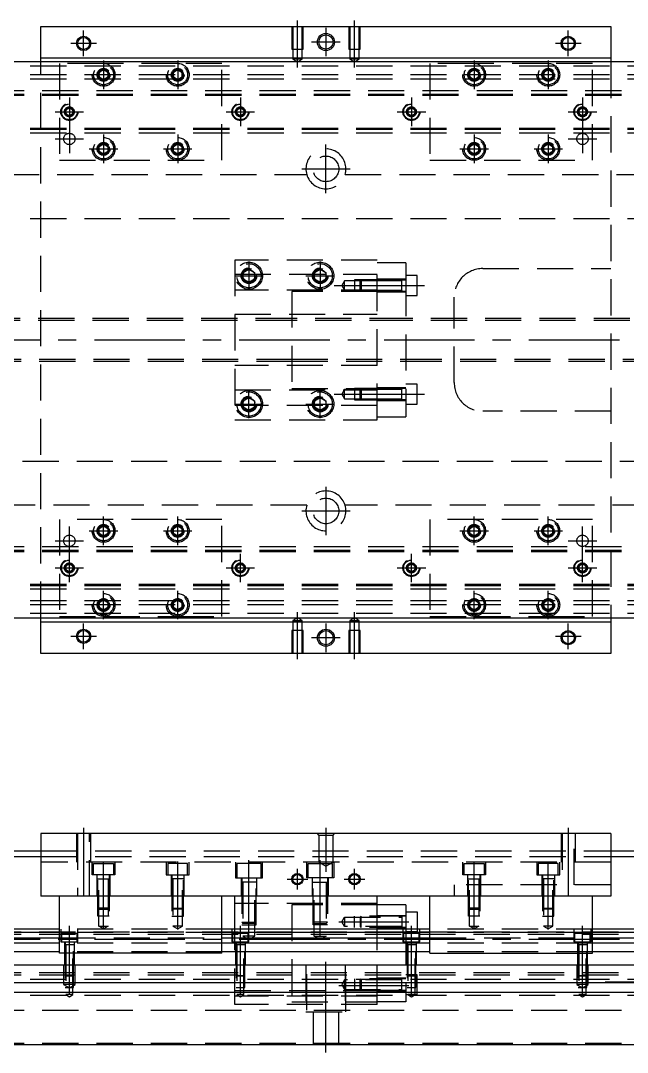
# Model space of a CAD drawing. Extents: x -8 to 801, y 0 to 399.
# Drawn here: x 220.5 to 433.4, y 37.4 to 399.4 of the extents above; entities that cross this region are included whole.
import ezdxf

# ---------------------------------------------------------------- set-up
doc = ezdxf.new("R2010")
doc.units = 0
doc.linetypes.add('CENTER', pattern=[50.8, 31.75, -6.35, 6.35, -6.35])
doc.linetypes.add('DASHED', pattern=[19.05, 12.7, -6.35])
doc.layers.get('0').update_dxf_attribs({"linetype": 'CONTINUOUS'})
doc.layers.add('CENTER', color=1, linetype='CENTER')

msp = doc.modelspace()

# ---------------------------------------------------------------- linework, layer by layer
at = {"color": 7, "linetype": 'CONTINUOUS'}
for p, q in [((227.61, 397.39), (427.61, 397.39)), ((227.61, 386.39), (227.61, 397.39)), ((427.61, 397.39), (427.61, 386.39)), ((631.61, 384.89), (23.61, 384.89)), ((227.61, 386.39), (427.61, 386.39)), ((227.61, 384.89), (227.61, 386.39)), ((427.61, 386.39), (427.61, 384.89)), ((23.61, 189.89), (631.61, 189.89)), ((227.61, 188.39), (227.61, 189.89)), ((227.61, 177.39), (227.61, 188.39)), ((427.61, 188.39), (227.61, 188.39)), ((427.61, 189.89), (427.61, 188.39)), ((427.61, 188.39), (427.61, 177.39)), ((427.61, 177.39), (227.61, 177.39)), ((227.61, 114.19), (227.61, 92.19)), ((427.61, 114.19), (227.61, 114.19)), ((427.61, 114.19), (427.61, 92.19)), ((23.61, 108.19), (227.61, 108.19)), ((31.61, 106.19), (227.61, 106.19)), ((427.61, 108.19), (631.61, 108.19)), ((427.61, 106.19), (623.61, 106.19)), ((427.61, 92.19), (227.61, 92.19)), ((234.11, 72.19), (234.11, 92.19)), ((291.11, 72.19), (291.11, 92.19)), ((295.61, 80.69), (295.61, 92.19)), ((345.61, 80.69), (345.61, 92.19)), ((364.11, 72.19), (364.11, 92.19)), ((421.11, 72.19), (421.11, 92.19)), ((355.61, 89.19), (345.61, 89.19)), ((352.96, 89.19), (352.61, 89.19)), ((355.61, 89.19), (355.61, 80.69)), ((355.61, 86.69), (359.61, 86.69)), ((359.61, 86.69), (359.61, 80.69)), ((234.11, 80.69), (37.61, 80.69)), ((364.11, 80.69), (291.11, 80.69)), ((617.61, 80.69), (421.11, 80.69)), ((234.11, 79.44), (37.61, 79.44)), ((37.61, 77.66), (234.11, 77.66)), ((364.11, 79.44), (291.11, 79.44)), ((291.11, 77.66), (364.11, 77.66)), ((617.61, 79.44), (421.11, 79.44)), ((421.11, 77.66), (617.61, 77.66)), ((234.11, 75.77), (37.61, 75.77)), ((234.11, 72.71), (37.61, 72.71)), ((364.11, 75.77), (291.11, 75.77)), ((364.11, 72.71), (291.11, 72.71)), ((617.61, 75.77), (421.11, 75.77)), ((617.61, 72.71), (421.11, 72.71)), ((291.11, 72.19), (234.11, 72.19)), ((364.11, 72.19), (421.11, 72.19)), ((37.61, 68.19), (617.61, 68.19)), ((617.61, 61.89), (37.61, 61.89)), ((617.61, 58.49), (37.61, 58.49)), ((37.61, 40.19), (617.61, 40.19))]:
    msp.add_line(p, q, dxfattribs=at)
at = {"color": 3, "linetype": 'DASHED'}
for p, q in [((315.61, 397.39), (315.61, 389.39)), ((315.96, 397.39), (315.96, 389.39)), ((319.26, 389.39), (319.26, 397.39)), ((319.61, 389.39), (319.61, 397.39)), ((335.61, 397.39), (335.61, 389.39)), ((335.96, 397.39), (335.96, 389.39)), ((339.26, 389.39), (339.26, 397.39)), ((339.61, 389.39), (339.61, 397.39)), ((315.61, 389.39), (319.61, 389.39)), ((315.96, 389.39), (315.96, 385.89)), ((319.26, 385.89), (319.26, 389.39)), ((335.61, 389.39), (339.61, 389.39)), ((335.96, 389.39), (335.96, 385.89)), ((339.26, 385.89), (339.26, 389.39)), ((227.61, 189.89), (227.61, 384.89)), ((249.61, 384.39), (234.11, 384.39)), ((234.11, 384.39), (234.11, 350.39)), ((275.61, 384.39), (249.61, 384.39)), ((291.11, 384.39), (275.61, 384.39)), ((291.11, 350.39), (291.11, 384.39)), ((317.61, 385.89), (315.96, 385.89)), ((315.96, 385.89), (317.61, 384.94)), ((319.26, 385.89), (317.61, 385.89)), ((317.61, 384.94), (319.26, 385.89)), ((337.61, 385.89), (335.96, 385.89)), ((335.96, 385.89), (337.61, 384.94)), ((339.26, 385.89), (337.61, 385.89)), ((337.61, 384.94), (339.26, 385.89)), ((379.61, 384.39), (364.11, 384.39)), ((364.11, 384.39), (364.11, 350.39)), ((405.61, 384.39), (379.61, 384.39)), ((421.11, 384.39), (405.61, 384.39)), ((421.11, 350.39), (421.11, 384.39)), ((427.61, 384.89), (427.61, 189.89)), ((617.61, 383.39), (37.61, 383.39)), ((617.61, 380.39), (37.61, 380.39)), ((248.11, 381.26), (249.61, 382.12)), ((248.11, 379.52), (248.11, 381.26)), ((249.61, 382.12), (251.11, 381.26)), ((251.11, 381.26), (251.11, 379.52)), ((251.58, 380.72), (251.61, 380.39)), ((274.11, 381.26), (275.61, 382.12)), ((274.11, 379.52), (274.11, 381.26)), ((275.61, 382.12), (277.11, 381.26)), ((277.11, 381.26), (277.11, 379.52)), ((277.58, 380.72), (277.61, 380.39)), ((378.11, 381.26), (379.61, 382.12)), ((378.11, 379.52), (378.11, 381.26)), ((379.61, 382.12), (381.11, 381.26)), ((381.11, 381.26), (381.11, 379.52)), ((381.58, 380.72), (381.61, 380.39)), ((403.61, 380.39), (403.64, 380.74)), ((404.11, 381.26), (405.61, 382.12)), ((404.11, 379.52), (404.11, 381.26)), ((405.61, 382.12), (407.11, 381.26)), ((407.11, 381.26), (407.11, 379.52)), ((617.61, 378.89), (37.61, 378.89)), ((249.61, 378.66), (248.11, 379.52)), ((251.11, 379.52), (249.61, 378.66)), ((275.61, 378.66), (274.11, 379.52)), ((277.11, 379.52), (275.61, 378.66)), ((379.61, 378.66), (378.11, 379.52)), ((381.11, 379.52), (379.61, 378.66)), ((405.61, 378.66), (404.11, 379.52)), ((407.11, 379.52), (405.61, 378.66)), ((37.61, 374.89), (617.61, 374.89)), ((37.61, 373.64), (617.61, 373.64)), ((37.61, 373.5), (617.61, 373.5)), ((37.61, 373.49), (617.61, 373.49)), ((37.61, 373.19), (617.61, 373.19)), ((236.11, 367.39), (236.13, 367.64)), ((236.36, 368.11), (237.61, 368.83)), ((236.36, 366.67), (236.36, 368.11)), ((237.61, 365.95), (236.36, 366.67)), ((237.61, 368.83), (238.86, 368.11)), ((238.86, 366.67), (237.61, 365.95)), ((238.86, 368.11), (238.86, 366.67)), ((296.11, 367.39), (296.12, 367.61)), ((296.36, 368.11), (297.61, 368.83)), ((296.36, 366.67), (296.36, 368.11)), ((297.61, 365.95), (296.36, 366.67)), ((297.61, 368.83), (298.86, 368.11)), ((298.86, 366.67), (297.61, 365.95)), ((298.86, 368.11), (298.86, 366.67)), ((356.11, 367.39), (356.13, 367.64)), ((356.36, 368.11), (357.61, 368.83)), ((356.36, 366.67), (356.36, 368.11)), ((357.61, 365.95), (356.36, 366.67)), ((357.61, 368.83), (358.86, 368.11)), ((358.86, 366.67), (357.61, 365.95)), ((358.86, 368.11), (358.86, 366.67)), ((416.11, 367.39), (416.12, 367.61)), ((416.36, 368.11), (417.61, 368.83)), ((416.36, 366.67), (416.36, 368.11)), ((417.61, 365.95), (416.36, 366.67)), ((417.61, 368.83), (418.86, 368.11)), ((418.86, 366.67), (417.61, 365.95)), ((418.86, 368.11), (418.86, 366.67)), ((617.61, 361.59), (37.61, 361.59)), ((617.61, 361.29), (37.61, 361.29)), ((617.61, 361.27), (37.61, 361.27)), ((617.61, 361.14), (37.61, 361.14)), ((617.61, 359.89), (37.61, 359.89)), ((247.61, 354.39), (247.64, 354.74)), ((248.11, 355.26), (249.61, 356.12)), ((248.11, 353.52), (248.11, 355.26)), ((249.61, 356.12), (251.11, 355.26)), ((251.11, 355.26), (251.11, 353.52)), ((274.11, 355.26), (275.61, 356.12)), ((274.11, 353.52), (274.11, 355.26)), ((275.61, 356.12), (277.11, 355.26)), ((277.11, 355.26), (277.11, 353.52)), ((378.11, 355.26), (379.61, 356.12)), ((378.11, 353.52), (378.11, 355.26)), ((379.61, 356.12), (381.11, 355.26)), ((381.11, 355.26), (381.11, 353.52)), ((381.58, 354.72), (381.61, 354.39)), ((403.61, 354.39), (403.64, 354.74)), ((404.11, 355.26), (405.61, 356.12)), ((404.11, 353.52), (404.11, 355.26)), ((405.61, 356.12), (407.11, 355.26)), ((407.11, 355.26), (407.11, 353.52)), ((249.61, 352.66), (248.11, 353.52)), ((251.11, 353.52), (249.61, 352.66)), ((273.61, 354.39), (273.63, 354.69)), ((275.61, 352.66), (274.11, 353.52)), ((277.11, 353.52), (275.61, 352.66)), ((379.61, 352.66), (378.11, 353.52)), ((381.11, 353.52), (379.61, 352.66)), ((405.61, 352.66), (404.11, 353.52)), ((407.11, 353.52), (405.61, 352.66)), ((234.11, 350.39), (291.11, 350.39)), ((364.11, 350.39), (421.11, 350.39)), ((214.32, 345.39), (320.9, 345.39)), ((334.32, 345.39), (440.9, 345.39)), ((617.61, 329.89), (49.71, 329.89)), ((295.61, 315.39), (295.61, 259.39)), ((345.61, 315.39), (295.61, 315.39)), ((345.61, 259.39), (345.61, 315.39)), ((298.61, 311.04), (300.61, 312.2)), ((300.61, 312.2), (302.61, 311.04)), ((323.61, 311.04), (325.61, 312.2)), ((325.61, 312.2), (327.61, 311.04)), ((355.61, 314.39), (345.61, 314.39)), ((355.61, 314.39), (355.61, 308.37)), ((382.61, 312.39), (427.61, 312.39)), ((295.61, 310.39), (345.61, 310.39)), ((298.61, 308.73), (298.61, 311.04)), ((300.61, 307.58), (298.61, 308.73)), ((302.61, 308.73), (300.61, 307.58)), ((302.61, 311.04), (302.61, 308.73)), ((303.09, 310.18), (303.11, 309.89)), ((323.11, 309.89), (323.13, 310.26)), ((323.61, 308.73), (323.61, 311.04)), ((325.61, 307.58), (323.61, 308.73)), ((327.61, 308.73), (325.61, 307.58)), ((327.61, 311.04), (327.61, 308.73)), ((334.11, 308.09), (333.15, 306.44)), ((334.11, 304.79), (334.11, 308.09)), ((337.61, 308.09), (334.11, 308.09)), ((337.61, 308.44), (337.61, 304.44)), ((339.96, 308.44), (337.61, 308.44)), ((339.61, 308.09), (337.61, 308.09)), ((339.96, 308.44), (339.61, 308.09)), ((339.61, 304.79), (339.61, 308.09)), ((345.61, 308.09), (339.61, 308.09)), ((345.61, 308.09), (339.61, 308.09)), ((339.96, 308.44), (339.96, 304.44)), ((345.61, 308.44), (339.96, 308.44)), ((345.61, 308.44), (339.96, 308.44)), ((355.61, 308.69), (345.61, 308.69)), ((354.21, 308.44), (345.61, 308.44)), ((355.61, 308.37), (345.61, 308.37)), ((354.21, 308.09), (345.61, 308.09)), ((355.61, 308.44), (354.2, 308.44)), ((354.21, 304.44), (354.21, 308.44)), ((354.21, 308.23), (354.21, 308.44)), ((354.21, 308.44), (354.21, 308.23)), ((359.61, 309.94), (355.61, 309.94)), ((355.61, 308.37), (355.61, 266.41)), ((359.61, 302.94), (359.61, 309.94)), ((345.61, 304.89), (295.61, 304.89)), ((315.61, 304.39), (315.61, 270.39)), ((345.61, 304.39), (315.61, 304.39)), ((333.15, 306.44), (334.11, 304.79)), ((334.11, 304.79), (337.61, 304.79)), ((337.61, 304.79), (339.61, 304.79)), ((337.61, 304.44), (339.96, 304.44)), ((339.61, 304.79), (345.61, 304.79)), ((339.61, 304.79), (339.96, 304.44)), ((339.61, 304.79), (345.61, 304.79)), ((339.96, 304.44), (345.61, 304.44)), ((339.96, 304.44), (345.61, 304.44)), ((345.61, 304.79), (354.21, 304.79)), ((345.61, 304.44), (354.21, 304.44)), ((345.61, 304.19), (355.61, 304.19)), ((354.2, 304.44), (355.61, 304.44)), ((354.21, 304.44), (354.21, 304.66)), ((354.21, 304.66), (354.21, 304.44)), ((354.21, 304.44), (354.21, 304.44)), ((355.61, 302.94), (359.61, 302.94)), ((372.61, 272.39), (372.61, 302.39)), ((315.61, 294.89), (74.61, 294.89)), ((315.61, 294.14), (74.61, 294.14)), ((295.61, 296.39), (345.61, 296.39)), ((355.61, 294.89), (315.61, 294.89)), ((355.61, 294.89), (315.61, 294.89)), ((355.61, 294.14), (315.61, 294.14)), ((355.61, 294.14), (315.61, 294.14)), ((567.61, 294.89), (355.61, 294.89)), ((567.61, 294.14), (355.61, 294.14)), ((74.61, 280.64), (315.61, 280.64)), ((74.61, 279.89), (315.61, 279.89)), ((315.61, 280.64), (355.61, 280.64)), ((315.61, 280.64), (355.61, 280.64)), ((315.61, 279.89), (355.61, 279.89)), ((315.61, 279.89), (355.61, 279.89)), ((355.61, 280.64), (567.61, 280.64)), ((355.61, 279.89), (567.61, 279.89)), ((345.61, 278.39), (295.61, 278.39)), ((359.61, 271.84), (355.61, 271.84)), ((359.61, 264.84), (359.61, 271.84)), ((295.61, 269.89), (345.61, 269.89)), ((315.61, 270.39), (345.61, 270.39)), ((334.11, 269.99), (333.15, 268.34)), ((333.15, 268.34), (334.11, 266.69)), ((334.11, 266.69), (334.11, 269.99)), ((337.61, 269.99), (334.11, 269.99)), ((337.61, 270.34), (337.61, 266.34)), ((339.96, 270.34), (337.61, 270.34)), ((339.61, 269.99), (337.61, 269.99)), ((339.96, 270.34), (339.61, 269.99)), ((339.61, 266.69), (339.61, 269.99)), ((345.61, 269.99), (339.61, 269.99)), ((345.61, 269.99), (339.61, 269.99)), ((339.96, 270.34), (339.96, 266.34)), ((345.61, 270.34), (339.96, 270.34)), ((345.61, 270.34), (339.96, 270.34)), ((355.61, 270.59), (345.61, 270.59)), ((354.21, 270.34), (345.61, 270.34)), ((354.21, 269.99), (345.61, 269.99)), ((355.61, 270.34), (354.2, 270.34)), ((354.21, 266.34), (354.21, 270.34)), ((354.21, 270.12), (354.21, 270.34)), ((354.21, 270.34), (354.21, 270.12)), ((354.21, 266.55), (354.21, 270.12)), ((345.61, 264.39), (295.61, 264.39)), ((298.11, 264.89), (298.14, 265.3)), ((298.61, 266.04), (300.61, 267.2)), ((298.61, 263.73), (298.61, 266.04)), ((300.61, 267.2), (302.61, 266.04)), ((302.61, 266.04), (302.61, 263.73)), ((323.11, 264.89), (323.13, 265.26)), ((323.61, 266.04), (325.61, 267.2)), ((323.61, 263.73), (323.61, 266.04)), ((325.61, 267.2), (327.61, 266.04)), ((327.61, 266.04), (327.61, 263.73)), ((334.11, 266.69), (337.61, 266.69)), ((337.61, 266.69), (339.61, 266.69)), ((337.61, 266.34), (339.96, 266.34)), ((339.61, 266.69), (345.61, 266.69)), ((339.61, 266.69), (339.96, 266.34)), ((339.61, 266.69), (345.61, 266.69)), ((339.96, 266.34), (345.61, 266.34)), ((339.96, 266.34), (345.61, 266.34)), ((345.61, 266.69), (354.21, 266.69)), ((355.61, 266.41), (345.61, 266.41)), ((345.61, 266.34), (354.21, 266.34)), ((345.61, 266.09), (355.61, 266.09)), ((354.2, 266.34), (355.61, 266.34)), ((354.21, 266.34), (354.21, 266.55)), ((354.21, 266.55), (354.21, 266.34)), ((354.21, 266.34), (354.21, 266.34)), ((355.61, 266.41), (355.61, 260.39)), ((355.61, 264.84), (359.61, 264.84)), ((300.61, 262.58), (298.61, 263.73)), ((302.61, 263.73), (300.61, 262.58)), ((325.61, 262.58), (323.61, 263.73)), ((327.61, 263.73), (325.61, 262.58)), ((427.61, 262.39), (382.61, 262.39)), ((295.61, 259.39), (345.61, 259.39)), ((345.61, 260.39), (355.61, 260.39)), ((49.71, 244.89), (617.61, 244.89)), ((320.9, 229.39), (214.32, 229.39)), ((440.9, 229.39), (334.32, 229.39)), ((234.11, 224.39), (234.11, 190.39)), ((291.11, 224.39), (234.11, 224.39)), ((248.11, 221.26), (249.61, 222.12)), ((248.11, 219.52), (248.11, 221.26)), ((249.61, 222.12), (251.11, 221.26)), ((251.11, 221.26), (251.11, 219.52)), ((274.11, 221.26), (275.61, 222.12)), ((274.11, 219.52), (274.11, 221.26)), ((275.61, 222.12), (277.11, 221.26)), ((277.11, 221.26), (277.11, 219.52)), ((291.11, 190.39), (291.11, 224.39)), ((421.11, 224.39), (364.11, 224.39)), ((364.11, 224.39), (364.11, 190.39)), ((378.11, 221.26), (379.61, 222.12)), ((378.11, 219.52), (378.11, 221.26)), ((379.61, 222.12), (381.11, 221.26)), ((381.11, 221.26), (381.11, 219.52)), ((404.11, 221.26), (405.61, 222.12)), ((404.11, 219.52), (404.11, 221.26)), ((405.61, 222.12), (407.11, 221.26)), ((407.11, 221.26), (407.11, 219.52)), ((421.11, 190.39), (421.11, 224.39)), ((247.61, 220.39), (247.64, 220.74)), ((249.61, 218.66), (248.11, 219.52)), ((251.11, 219.52), (249.61, 218.66)), ((273.61, 220.39), (273.63, 220.69)), ((275.61, 218.66), (274.11, 219.52)), ((277.11, 219.52), (275.61, 218.66)), ((377.61, 220.39), (377.63, 220.69)), ((379.61, 218.66), (378.11, 219.52)), ((381.11, 219.52), (379.61, 218.66)), ((405.61, 218.66), (404.11, 219.52)), ((407.11, 219.52), (405.61, 218.66)), ((407.58, 220.72), (407.61, 220.39)), ((37.61, 214.89), (617.61, 214.89)), ((37.61, 213.64), (617.61, 213.64)), ((37.61, 213.5), (617.61, 213.5)), ((37.61, 213.49), (617.61, 213.49)), ((37.61, 213.19), (617.61, 213.19)), ((236.11, 207.39), (236.13, 207.64)), ((236.36, 208.11), (237.61, 208.83)), ((236.36, 206.67), (236.36, 208.11)), ((237.61, 205.95), (236.36, 206.67)), ((237.61, 208.83), (238.86, 208.11)), ((238.86, 206.67), (237.61, 205.95)), ((238.86, 208.11), (238.86, 206.67)), ((296.36, 208.11), (297.61, 208.83)), ((296.36, 206.67), (296.36, 208.11)), ((297.61, 205.95), (296.36, 206.67)), ((297.61, 208.83), (298.86, 208.11)), ((298.86, 206.67), (297.61, 205.95)), ((298.86, 208.11), (298.86, 206.67)), ((299.08, 207.65), (299.11, 207.39)), ((356.11, 207.39), (356.13, 207.64)), ((356.36, 208.11), (357.61, 208.83)), ((356.36, 206.67), (356.36, 208.11)), ((357.61, 205.95), (356.36, 206.67)), ((357.61, 208.83), (358.86, 208.11)), ((358.86, 206.67), (357.61, 205.95)), ((358.86, 208.11), (358.86, 206.67)), ((416.36, 208.11), (417.61, 208.83)), ((416.36, 206.67), (416.36, 208.11)), ((417.61, 205.95), (416.36, 206.67)), ((417.61, 208.83), (418.86, 208.11)), ((418.86, 206.67), (417.61, 205.95)), ((418.86, 208.11), (418.86, 206.67)), ((419.08, 207.65), (419.11, 207.39)), ((617.61, 201.59), (37.61, 201.59)), ((617.61, 201.29), (37.61, 201.29)), ((617.61, 201.27), (37.61, 201.27)), ((617.61, 201.14), (37.61, 201.14)), ((617.61, 199.89), (37.61, 199.89)), ((617.61, 195.89), (37.61, 195.89)), ((248.11, 195.26), (249.61, 196.12)), ((249.61, 196.12), (251.11, 195.26)), ((274.11, 195.26), (275.61, 196.12)), ((275.61, 196.12), (277.11, 195.26)), ((378.11, 195.26), (379.61, 196.12)), ((379.61, 196.12), (381.11, 195.26)), ((404.11, 195.26), (405.61, 196.12)), ((405.61, 196.12), (407.11, 195.26)), ((617.61, 194.39), (37.61, 194.39)), ((247.61, 194.39), (247.64, 194.74)), ((248.11, 193.52), (248.11, 195.26)), ((249.61, 192.66), (248.11, 193.52)), ((251.11, 193.52), (249.61, 192.66)), ((251.11, 195.26), (251.11, 193.52)), ((274.11, 193.52), (274.11, 195.26)), ((275.61, 192.66), (274.11, 193.52)), ((277.11, 193.52), (275.61, 192.66)), ((277.11, 195.26), (277.11, 193.52)), ((277.58, 194.72), (277.61, 194.39)), ((377.61, 194.39), (377.63, 194.69)), ((378.11, 193.52), (378.11, 195.26)), ((379.61, 192.66), (378.11, 193.52)), ((381.11, 193.52), (379.61, 192.66)), ((381.11, 195.26), (381.11, 193.52)), ((404.11, 193.52), (404.11, 195.26)), ((405.61, 192.66), (404.11, 193.52)), ((407.11, 193.52), (405.61, 192.66)), ((407.11, 195.26), (407.11, 193.52)), ((407.58, 194.72), (407.61, 194.39)), ((617.61, 191.39), (37.61, 191.39)), ((234.11, 190.39), (249.61, 190.39)), ((249.61, 190.39), (275.61, 190.39)), ((275.61, 190.39), (291.11, 190.39)), ((317.61, 189.84), (315.96, 188.89)), ((315.96, 188.89), (317.61, 188.89)), ((315.96, 188.89), (315.96, 185.39)), ((319.26, 188.89), (317.61, 189.84)), ((317.61, 188.89), (319.26, 188.89)), ((319.26, 185.39), (319.26, 188.89)), ((337.61, 189.84), (335.96, 188.89)), ((335.96, 188.89), (337.61, 188.89)), ((335.96, 188.89), (335.96, 185.39)), ((339.26, 188.89), (337.61, 189.84)), ((337.61, 188.89), (339.26, 188.89)), ((339.26, 185.39), (339.26, 188.89)), ((364.11, 190.39), (379.61, 190.39)), ((379.61, 190.39), (405.61, 190.39)), ((405.61, 190.39), (421.11, 190.39)), ((319.61, 185.39), (315.61, 185.39)), ((315.61, 185.39), (315.61, 177.39)), ((315.96, 185.39), (315.96, 177.39)), ((319.26, 177.39), (319.26, 185.39)), ((319.61, 177.39), (319.61, 185.39)), ((339.61, 185.39), (335.61, 185.39)), ((335.61, 185.39), (335.61, 177.39)), ((335.96, 185.39), (335.96, 177.39)), ((339.26, 177.39), (339.26, 185.39)), ((339.61, 177.39), (339.61, 185.39)), ((240.11, 114.19), (240.11, 104.19)), ((240.51, 114.19), (240.51, 92.19)), ((244.71, 92.19), (244.71, 114.19)), ((245.11, 104.19), (245.11, 114.19)), ((325.11, 113.69), (324.61, 114.19)), ((325.11, 113.69), (325.11, 104.19)), ((325.11, 113.69), (330.11, 113.69)), ((330.11, 113.69), (330.61, 114.19)), ((330.11, 104.19), (330.11, 113.69)), ((410.11, 114.19), (410.11, 104.19)), ((410.51, 114.19), (410.51, 96.19)), ((414.71, 96.19), (414.71, 114.19)), ((415.11, 104.19), (415.11, 114.19)), ((227.61, 108.19), (427.61, 108.19)), ((227.61, 106.19), (427.61, 106.19)), ((427.61, 104.19), (227.61, 104.19)), ((245.61, 99.69), (245.61, 104.19)), ((246.11, 103.69), (253.11, 103.69)), ((246.11, 99.69), (246.11, 103.69)), ((253.11, 103.69), (253.11, 99.69)), ((253.61, 104.19), (253.61, 99.69)), ((271.61, 104.19), (271.61, 99.69)), ((279.11, 103.69), (272.11, 103.69)), ((272.11, 103.69), (272.11, 99.69)), ((279.11, 99.69), (279.11, 103.69)), ((279.61, 99.69), (279.61, 104.19)), ((295.86, 104.19), (295.86, 98.69)), ((297.11, 103.69), (296.36, 103.69)), ((296.36, 103.69), (296.36, 98.69)), ((304.11, 103.69), (297.11, 103.69)), ((304.86, 103.69), (304.11, 103.69)), ((304.86, 98.69), (304.86, 103.69)), ((305.36, 98.69), (305.36, 104.19)), ((320.86, 98.69), (320.86, 104.19)), ((321.36, 103.69), (322.11, 103.69)), ((321.36, 98.69), (321.36, 103.69)), ((322.11, 103.69), (329.11, 103.69)), ((330.11, 104.19), (325.11, 104.19)), ((325.11, 104.19), (327.61, 102.75)), ((327.61, 102.75), (330.11, 104.19)), ((329.11, 103.69), (329.86, 103.69)), ((329.86, 103.69), (329.86, 98.69)), ((330.36, 104.19), (330.36, 98.69)), ((375.61, 99.69), (375.61, 104.19)), ((376.11, 103.69), (383.11, 103.69)), ((376.11, 99.69), (376.11, 103.69)), ((383.11, 103.69), (383.11, 99.69)), ((383.61, 104.19), (383.61, 99.69)), ((401.61, 104.19), (401.61, 99.69)), ((409.11, 103.69), (402.11, 103.69)), ((402.11, 103.69), (402.11, 99.69)), ((409.11, 99.69), (409.11, 103.69)), ((409.61, 99.69), (409.61, 104.19)), ((253.61, 99.69), (245.61, 99.69)), ((247.36, 92.19), (247.36, 99.69)), ((247.61, 85.19), (247.61, 99.69)), ((247.61, 98.29), (251.61, 98.29)), ((247.96, 81.69), (247.96, 98.29)), ((251.26, 98.29), (251.26, 81.69)), ((251.61, 99.69), (251.61, 85.19)), ((251.86, 99.69), (251.86, 92.19)), ((271.61, 99.69), (279.61, 99.69)), ((273.36, 99.69), (273.36, 92.19)), ((273.61, 99.69), (273.61, 85.19)), ((277.61, 98.29), (273.61, 98.29)), ((273.96, 98.29), (273.96, 81.69)), ((277.26, 81.69), (277.26, 98.29)), ((277.61, 85.19), (277.61, 99.69)), ((277.86, 92.19), (277.86, 99.69)), ((295.86, 98.69), (305.36, 98.69)), ((297.86, 98.69), (297.86, 92.19)), ((298.11, 98.69), (298.11, 82.19)), ((303.11, 82.19), (303.11, 98.69)), ((303.36, 92.19), (303.36, 98.69)), ((330.36, 98.69), (320.86, 98.69)), ((322.86, 92.19), (322.86, 98.69)), ((323.11, 82.19), (323.11, 98.69)), ((328.11, 98.69), (328.11, 82.19)), ((328.36, 98.69), (328.36, 92.19)), ((383.61, 99.69), (375.61, 99.69)), ((377.36, 92.19), (377.36, 99.69)), ((377.61, 85.19), (377.61, 99.69)), ((377.61, 98.29), (381.61, 98.29)), ((377.96, 81.69), (377.96, 98.29)), ((381.26, 98.29), (381.26, 81.69)), ((381.61, 99.69), (381.61, 85.19)), ((381.86, 99.69), (381.86, 92.19)), ((401.61, 99.69), (409.61, 99.69)), ((403.36, 99.69), (403.36, 92.19)), ((403.61, 99.69), (403.61, 85.19)), ((407.61, 98.29), (403.61, 98.29)), ((403.96, 98.29), (403.96, 81.69)), ((407.26, 81.69), (407.26, 98.29)), ((407.61, 85.19), (407.61, 99.69)), ((407.86, 92.19), (407.86, 99.69)), ((303.11, 97.09), (298.11, 97.09)), ((298.51, 97.09), (298.51, 78.19)), ((302.71, 78.19), (302.71, 97.09)), ((323.11, 97.09), (328.11, 97.09)), ((323.51, 78.19), (323.51, 97.09)), ((327.71, 97.09), (327.71, 78.19)), ((372.61, 96.19), (372.61, 92.19)), ((427.61, 96.19), (372.61, 96.19)), ((251.61, 88.04), (247.61, 88.04)), ((247.96, 87.69), (247.61, 88.04)), ((247.96, 87.69), (251.26, 87.69)), ((251.61, 88.04), (251.26, 87.69)), ((273.61, 88.04), (277.61, 88.04)), ((273.61, 88.04), (273.96, 87.69)), ((277.26, 87.69), (273.96, 87.69)), ((277.26, 87.69), (277.61, 88.04)), ((345.61, 89.69), (295.61, 89.69)), ((345.61, 89.19), (315.61, 89.19)), ((315.61, 89.19), (315.61, 55.19)), ((345.61, 55.19), (345.61, 89.19)), ((381.61, 88.04), (377.61, 88.04)), ((377.96, 87.69), (377.61, 88.04)), ((377.96, 87.69), (381.26, 87.69)), ((381.61, 88.04), (381.26, 87.69)), ((403.61, 88.04), (407.61, 88.04)), ((403.61, 88.04), (403.96, 87.69)), ((407.26, 87.69), (403.96, 87.69)), ((407.26, 87.69), (407.61, 88.04)), ((251.61, 85.19), (247.61, 85.19)), ((273.61, 85.19), (277.61, 85.19)), ((333.15, 83.19), (334.11, 84.84)), ((334.11, 84.84), (334.11, 81.54)), ((334.11, 84.84), (354.21, 84.84)), ((337.61, 81.19), (337.61, 85.19)), ((355.61, 85.19), (337.61, 85.19)), ((339.61, 84.84), (339.96, 85.19)), ((339.61, 84.84), (339.61, 82.49)), ((339.96, 82.49), (339.96, 85.19)), ((345.61, 85.44), (355.61, 85.44)), ((354.21, 85.19), (354.21, 81.19)), ((381.61, 85.19), (377.61, 85.19)), ((403.61, 85.19), (407.61, 85.19)), ((74.61, 79.69), (567.61, 79.69)), ((291.11, 80.69), (234.11, 80.69)), ((234.61, 80.69), (234.61, 76.19)), ((240.61, 76.19), (240.61, 80.69)), ((247.96, 81.69), (251.26, 81.69)), ((249.61, 80.74), (247.96, 81.69)), ((251.26, 81.69), (249.61, 80.74)), ((277.26, 81.69), (273.96, 81.69)), ((273.96, 81.69), (275.61, 80.74)), ((275.61, 80.74), (277.26, 81.69)), ((294.61, 80.69), (294.61, 76.19)), ((295.61, 54.19), (295.61, 80.69)), ((298.11, 83.09), (303.11, 83.09)), ((298.11, 83.09), (298.51, 82.69)), ((298.11, 82.19), (303.11, 82.19)), ((302.71, 82.69), (298.51, 82.69)), ((300.61, 76.19), (300.61, 80.69)), ((302.71, 82.69), (303.11, 83.09)), ((328.11, 83.09), (323.11, 83.09)), ((323.51, 82.69), (323.11, 83.09)), ((328.11, 82.19), (323.11, 82.19)), ((323.51, 82.69), (327.71, 82.69)), ((328.11, 83.09), (327.71, 82.69)), ((334.11, 81.54), (333.15, 83.19)), ((354.21, 81.54), (334.11, 81.54)), ((355.61, 81.19), (337.61, 81.19)), ((339.61, 82.49), (339.61, 81.54)), ((339.96, 81.19), (339.61, 81.54)), ((339.96, 81.19), (339.96, 82.49)), ((355.61, 80.94), (345.61, 80.94)), ((345.61, 54.19), (345.61, 80.69)), ((345.61, 79.69), (364.11, 79.69)), ((354.61, 80.69), (354.61, 76.19)), ((355.61, 80.69), (355.61, 55.19)), ((355.61, 79.69), (359.61, 79.69)), ((359.61, 79.69), (355.61, 79.69)), ((359.61, 80.69), (359.61, 79.69)), ((360.61, 76.19), (360.61, 80.69)), ((421.11, 80.69), (364.11, 80.69)), ((377.96, 81.69), (381.26, 81.69)), ((379.61, 80.74), (377.96, 81.69)), ((381.26, 81.69), (379.61, 80.74)), ((407.26, 81.69), (403.96, 81.69)), ((403.96, 81.69), (405.61, 80.74)), ((405.61, 80.74), (407.26, 81.69)), ((414.61, 80.69), (414.61, 76.19)), ((414.61, 80.69), (414.61, 76.19)), ((420.61, 76.19), (420.61, 80.69)), ((420.61, 76.19), (420.61, 80.69)), ((74.61, 78.94), (567.61, 78.94)), ((291.11, 79.44), (234.11, 79.44)), ((234.11, 77.66), (291.11, 77.66)), ((234.61, 76.19), (240.61, 76.19)), ((240.36, 79.19), (234.86, 79.19)), ((234.86, 79.19), (234.86, 76.19)), ((235.86, 76.19), (235.86, 68.19)), ((236.11, 76.19), (236.11, 60.19)), ((239.11, 60.19), (239.11, 76.19)), ((239.36, 68.19), (239.36, 76.19)), ((240.36, 76.19), (240.36, 79.19)), ((294.61, 76.19), (300.61, 76.19)), ((300.36, 79.19), (294.86, 79.19)), ((294.86, 79.19), (294.86, 76.19)), ((295.86, 76.19), (295.86, 68.19)), ((296.11, 76.19), (296.11, 60.19)), ((302.71, 78.19), (298.51, 78.19)), ((298.51, 78.19), (300.61, 76.98)), ((299.11, 60.19), (299.11, 76.19)), ((299.36, 68.19), (299.36, 76.19)), ((300.36, 76.19), (300.36, 79.19)), ((300.61, 76.98), (302.71, 78.19)), ((323.51, 78.19), (327.71, 78.19)), ((325.61, 76.98), (323.51, 78.19)), ((327.71, 78.19), (325.61, 76.98)), ((354.61, 76.19), (360.61, 76.19)), ((360.36, 79.19), (354.86, 79.19)), ((354.86, 79.19), (354.86, 76.19)), ((355.86, 76.19), (355.86, 68.19)), ((356.11, 76.19), (356.11, 60.19)), ((359.11, 60.19), (359.11, 76.19)), ((359.36, 68.19), (359.36, 76.19)), ((360.36, 76.19), (360.36, 79.19)), ((421.11, 79.44), (364.11, 79.44)), ((364.11, 77.66), (421.11, 77.66)), ((414.61, 76.19), (420.61, 76.19)), ((414.61, 76.19), (420.61, 76.19)), ((420.36, 79.19), (414.86, 79.19)), ((414.86, 79.19), (414.86, 76.19)), ((420.36, 79.19), (414.86, 79.19)), ((414.86, 79.19), (414.86, 76.19)), ((415.86, 76.19), (415.86, 68.19)), ((415.86, 76.19), (415.86, 68.19)), ((416.11, 76.19), (416.11, 60.19)), ((416.11, 76.19), (416.11, 60.19)), ((419.11, 60.19), (419.11, 76.19)), ((419.11, 60.19), (419.11, 76.19)), ((419.36, 68.19), (419.36, 76.19)), ((419.36, 68.19), (419.36, 76.19)), ((420.36, 76.19), (420.36, 79.19)), ((420.36, 76.19), (420.36, 79.19)), ((291.11, 75.77), (234.11, 75.77)), ((291.11, 72.71), (234.11, 72.71)), ((239.11, 75.19), (236.11, 75.19)), ((236.36, 75.19), (236.36, 57.69)), ((238.86, 57.69), (238.86, 75.19)), ((299.11, 75.19), (296.11, 75.19)), ((296.36, 75.19), (296.36, 57.69)), ((298.86, 57.69), (298.86, 75.19)), ((359.11, 75.19), (356.11, 75.19)), ((356.36, 75.19), (356.36, 57.69)), ((358.86, 57.69), (358.86, 75.19)), ((421.11, 75.77), (364.11, 75.77)), ((421.11, 72.71), (364.11, 72.71)), ((419.11, 75.19), (416.11, 75.19)), ((419.11, 75.19), (416.11, 75.19)), ((416.36, 75.19), (416.36, 57.69)), ((416.36, 75.19), (416.36, 57.69)), ((418.86, 57.69), (418.86, 75.19)), ((418.86, 57.69), (418.86, 75.19)), ((74.61, 65.44), (567.61, 65.44)), ((235.61, 68.19), (235.61, 61.19)), ((239.61, 61.19), (239.61, 68.19)), ((320.61, 68.19), (320.61, 51.69)), ((320.9, 52.19), (320.9, 68.19)), ((334.32, 68.19), (334.32, 52.19)), ((334.61, 51.69), (334.61, 68.19)), ((415.61, 68.19), (415.61, 61.19)), ((419.61, 61.19), (419.61, 68.19)), ((617.61, 63.04), (37.61, 63.04)), ((74.61, 64.69), (567.61, 64.69)), ((236.11, 64.44), (239.11, 64.44)), ((236.11, 64.44), (236.36, 64.19)), ((238.86, 64.19), (236.36, 64.19)), ((238.86, 64.19), (239.11, 64.44)), ((296.11, 64.44), (299.11, 64.44)), ((296.11, 64.44), (296.36, 64.19)), ((298.86, 64.19), (296.36, 64.19)), ((298.86, 64.19), (299.11, 64.44)), ((334.11, 62.84), (333.15, 61.19)), ((334.11, 59.54), (334.11, 62.84)), ((354.21, 62.84), (334.11, 62.84)), ((337.61, 63.19), (337.61, 59.19)), ((355.61, 63.19), (337.61, 63.19)), ((339.96, 63.19), (339.61, 62.84)), ((339.61, 61.89), (339.61, 62.84)), ((339.61, 59.54), (339.61, 61.89)), ((339.96, 63.19), (339.96, 61.89)), ((339.96, 61.89), (339.96, 59.19)), ((355.61, 63.44), (345.61, 63.44)), ((354.21, 59.19), (354.21, 63.19)), ((359.61, 64.69), (355.61, 64.69)), ((356.11, 64.44), (359.11, 64.44)), ((356.11, 64.44), (356.36, 64.19)), ((358.86, 64.19), (356.36, 64.19)), ((358.86, 64.19), (359.11, 64.44)), ((359.61, 57.69), (359.61, 64.69)), ((416.11, 64.44), (419.11, 64.44)), ((416.11, 64.44), (416.36, 64.19)), ((416.11, 64.44), (419.11, 64.44)), ((416.11, 64.44), (416.36, 64.19)), ((418.86, 64.19), (416.36, 64.19)), ((418.86, 64.19), (416.36, 64.19)), ((418.86, 64.19), (419.11, 64.44)), ((418.86, 64.19), (419.11, 64.44)), ((425.61, 62.19), (560.61, 62.19)), ((239.61, 61.19), (235.61, 61.19)), ((235.61, 61.19), (237.61, 60.03)), ((236.11, 60.19), (239.11, 60.19)), ((237.61, 60.03), (239.61, 61.19)), ((295.61, 59.19), (345.61, 59.19)), ((296.11, 60.19), (299.11, 60.19)), ((333.15, 61.19), (334.11, 59.54)), ((334.11, 59.54), (354.21, 59.54)), ((355.61, 59.19), (337.61, 59.19)), ((339.61, 59.54), (339.96, 59.19)), ((345.61, 58.94), (355.61, 58.94)), ((356.11, 60.19), (359.11, 60.19)), ((419.61, 61.19), (415.61, 61.19)), ((415.61, 61.19), (417.61, 60.03)), ((416.11, 60.19), (419.11, 60.19)), ((416.11, 60.19), (419.11, 60.19)), ((417.61, 60.03), (419.61, 61.19)), ((617.61, 57.34), (37.61, 57.34)), ((238.86, 57.69), (236.36, 57.69)), ((236.36, 57.69), (237.61, 56.97)), ((237.61, 56.97), (238.86, 57.69)), ((345.61, 57.18), (295.61, 57.18)), ((298.86, 57.69), (296.36, 57.69)), ((296.36, 57.69), (297.61, 56.97)), ((297.61, 56.97), (298.86, 57.69)), ((315.61, 55.19), (345.61, 55.19)), ((355.61, 55.19), (345.61, 55.19)), ((355.61, 57.69), (359.61, 57.69)), ((358.86, 57.69), (356.36, 57.69)), ((356.36, 57.69), (357.61, 56.97)), ((357.61, 56.97), (358.86, 57.69)), ((418.86, 57.69), (416.36, 57.69)), ((416.36, 57.69), (417.61, 56.97)), ((418.86, 57.69), (416.36, 57.69)), ((416.36, 57.69), (417.61, 56.97)), ((417.61, 56.97), (418.86, 57.69)), ((417.61, 56.97), (418.86, 57.69)), ((37.61, 52.19), (617.61, 52.19)), ((345.61, 54.19), (295.61, 54.19)), ((320.61, 51.69), (334.61, 51.69)), ((323.11, 51.69), (323.11, 40.19)), ((332.11, 40.19), (332.11, 51.69)), ((37.61, 40.69), (617.61, 40.69))]:
    msp.add_line(p, q, dxfattribs=at)
at = {"color": 7, "linetype": 'CONTINUOUS'}
for centre, radius in [((327.61, 391.89), 3), ((242.61, 391.39), 2.5), ((327.61, 391.89), 2.5), ((412.61, 391.39), 2.1), ((242.61, 183.39), 2.1), ((327.61, 182.89), 3), ((327.61, 182.89), 2.5), ((412.61, 182.89), 2.1), ((317.61, 98.19), 1.65), ((337.61, 98.19), 1.65)]:
    msp.add_circle(centre, radius, dxfattribs=at)
at = {"color": 3, "linetype": 'CONTINUOUS'}
for centre, radius in [((242.61, 391.39), 2.1), ((412.61, 391.39), 2.5), ((242.61, 183.39), 2.5), ((412.61, 182.89), 2.5), ((317.61, 98.19), 2), ((337.61, 98.19), 2)]:
    msp.add_circle(centre, radius, dxfattribs=at)
at = {"color": 3, "linetype": 'DASHED'}
for centre, radius in [((249.61, 380.39), 4), ((249.61, 380.39), 3.5), ((275.61, 380.39), 4), ((275.61, 380.39), 3.5), ((379.61, 380.39), 4), ((379.61, 380.39), 3.5), ((405.61, 380.39), 4), ((405.61, 380.39), 3.5), ((249.61, 380.39), 2.25), ((249.61, 380.39), 2), ((275.61, 380.39), 2.25), ((275.61, 380.39), 2), ((379.61, 380.39), 2.25), ((379.61, 380.39), 2), ((405.61, 380.39), 2.25), ((405.61, 380.39), 2), ((237.61, 367.39), 3), ((237.61, 367.39), 2.75), ((297.61, 367.39), 3), ((297.61, 367.39), 2.75), ((357.61, 367.39), 3), ((357.61, 367.39), 2.75), ((417.61, 367.39), 3), ((417.61, 367.39), 2.75), ((237.61, 367.39), 1.75), ((237.61, 367.39), 1.5), ((237.61, 367.39), 1.25), ((297.61, 367.39), 1.75), ((297.61, 367.39), 1.5), ((297.61, 367.39), 1.25), ((357.61, 367.39), 1.75), ((357.61, 367.39), 1.5), ((357.61, 367.39), 1.25), ((417.61, 367.39), 1.75), ((417.61, 367.39), 1.5), ((417.61, 367.39), 1.25), ((237.61, 357.89), 2), ((249.61, 354.39), 4), ((275.61, 354.39), 4), ((379.61, 354.39), 4), ((405.61, 354.39), 4), ((417.61, 357.89), 2), ((249.61, 354.39), 3.5), ((249.61, 354.39), 2.25), ((249.61, 354.39), 2), ((249.61, 354.39), 1.65), ((275.61, 354.39), 3.5), ((275.61, 354.39), 2.25), ((275.61, 354.39), 2), ((275.61, 354.39), 1.65), ((379.61, 354.39), 3.5), ((379.61, 354.39), 2.25), ((379.61, 354.39), 2), ((379.61, 354.39), 1.65), ((405.61, 354.39), 3.5), ((405.61, 354.39), 2.25), ((405.61, 354.39), 2), ((405.61, 354.39), 1.65), ((327.61, 347.39), 4.5), ((300.61, 309.89), 4.75), ((300.61, 309.89), 4.25), ((300.61, 309.89), 2.75), ((300.61, 309.89), 2.5), ((300.61, 309.89), 2.1), ((325.61, 309.89), 4.75), ((325.61, 309.89), 4.25), ((325.61, 309.89), 2.75), ((325.61, 309.89), 2.5), ((325.61, 309.89), 2.1), ((300.61, 264.89), 4.75), ((300.61, 264.89), 4.25), ((325.61, 264.89), 4.75), ((325.61, 264.89), 4.25), ((300.61, 264.89), 2.75), ((300.61, 264.89), 2.5), ((300.61, 264.89), 2.1), ((325.61, 264.89), 2.75), ((325.61, 264.89), 2.5), ((325.61, 264.89), 2.1), ((327.61, 227.39), 4.5), ((249.61, 220.39), 4), ((249.61, 220.39), 3.5), ((249.61, 220.39), 2.25), ((249.61, 220.39), 2), ((249.61, 220.39), 1.65), ((275.61, 220.39), 4), ((275.61, 220.39), 3.5), ((275.61, 220.39), 2.25), ((275.61, 220.39), 2), ((275.61, 220.39), 1.65), ((379.61, 220.39), 4), ((379.61, 220.39), 3.5), ((379.61, 220.39), 2.25), ((379.61, 220.39), 2), ((379.61, 220.39), 1.65), ((405.61, 220.39), 4), ((405.61, 220.39), 3.5), ((405.61, 220.39), 2.25), ((405.61, 220.39), 2), ((405.61, 220.39), 1.65), ((237.61, 216.89), 2), ((417.61, 216.89), 2), ((237.61, 207.39), 3), ((237.61, 207.39), 2.75), ((297.61, 207.39), 3), ((297.61, 207.39), 2.75), ((357.61, 207.39), 3), ((357.61, 207.39), 2.75), ((417.61, 207.39), 3), ((417.61, 207.39), 2.75), ((237.61, 207.39), 1.75), ((237.61, 207.39), 1.5), ((237.61, 207.39), 1.25), ((297.61, 207.39), 1.75), ((297.61, 207.39), 1.5), ((297.61, 207.39), 1.25), ((357.61, 207.39), 1.75), ((357.61, 207.39), 1.5), ((357.61, 207.39), 1.25), ((417.61, 207.39), 1.75), ((417.61, 207.39), 1.5), ((417.61, 207.39), 1.25), ((249.61, 194.39), 4), ((249.61, 194.39), 3.5), ((249.61, 194.39), 2.25), ((249.61, 194.39), 2), ((275.61, 194.39), 4), ((275.61, 194.39), 3.5), ((275.61, 194.39), 2.25), ((275.61, 194.39), 2), ((379.61, 194.39), 4), ((379.61, 194.39), 3.5), ((379.61, 194.39), 2.25), ((379.61, 194.39), 2), ((405.61, 194.39), 4), ((405.61, 194.39), 3.5), ((405.61, 194.39), 2.25), ((405.61, 194.39), 2)]:
    msp.add_circle(centre, radius, dxfattribs=at)
for centre, radius, start, end in [((249.61, 380.39), 1.65, 155.38, 180), ((249.61, 380.39), 1.65, 180, 204.62), ((249.61, 380.39), 1.65, 144.62, 155.38), ((249.61, 380.39), 1.65, 95.38, 144.62), ((249.61, 380.39), 1.65, 84.62, 95.38), ((249.61, 380.39), 1.65, 35.38, 84.62), ((249.61, 380.39), 1.65, 24.62, 35.38), ((249.61, 380.39), 1.65, 335.38, 24.62), ((275.61, 380.39), 1.65, 155.38, 180), ((275.61, 380.39), 1.65, 180, 204.62), ((275.61, 380.39), 1.65, 144.62, 155.38), ((275.61, 380.39), 1.65, 95.38, 144.62), ((275.61, 380.39), 1.65, 84.62, 95.38), ((275.61, 380.39), 1.65, 35.38, 84.62), ((275.61, 380.39), 1.65, 24.62, 35.38), ((275.61, 380.39), 1.65, 335.38, 24.62), ((379.61, 380.39), 1.65, 155.38, 180), ((379.61, 380.39), 1.65, 180, 204.62), ((379.61, 380.39), 1.65, 144.62, 155.38), ((379.61, 380.39), 1.65, 95.38, 144.62), ((379.61, 380.39), 1.65, 84.62, 95.38), ((379.61, 380.39), 1.65, 35.38, 84.62), ((379.61, 380.39), 1.65, 24.62, 35.38), ((379.61, 380.39), 1.65, 335.38, 24.62), ((405.61, 380.39), 1.65, 155.38, 180), ((405.61, 380.39), 1.65, 180, 204.62), ((405.61, 380.39), 1.65, 144.62, 155.38), ((405.61, 380.39), 1.65, 95.38, 144.62), ((405.61, 380.39), 1.65, 84.62, 95.38), ((405.61, 380.39), 1.65, 35.38, 84.62), ((405.61, 380.39), 1.65, 24.62, 35.38), ((405.61, 380.39), 1.65, 335.38, 24.62), ((249.61, 380.39), 1.65, 204.62, 215.38), ((249.61, 380.39), 1.65, 215.38, 264.62), ((249.61, 380.39), 1.65, 264.62, 275.38), ((249.61, 380.39), 1.65, 275.38, 324.62), ((249.61, 380.39), 1.65, 324.62, 335.38), ((275.61, 380.39), 1.65, 204.62, 215.38), ((275.61, 380.39), 1.65, 215.38, 264.62), ((275.61, 380.39), 1.65, 264.62, 275.38), ((275.61, 380.39), 1.65, 275.38, 324.62), ((275.61, 380.39), 1.65, 324.62, 335.38), ((379.61, 380.39), 1.65, 204.62, 215.38), ((379.61, 380.39), 1.65, 215.38, 264.62), ((379.61, 380.39), 1.65, 264.62, 275.38), ((379.61, 380.39), 1.65, 275.38, 324.62), ((379.61, 380.39), 1.65, 324.62, 335.38), ((405.61, 380.39), 1.65, 204.62, 215.38), ((405.61, 380.39), 1.65, 215.38, 264.62), ((405.61, 380.39), 1.65, 264.62, 275.38), ((405.61, 380.39), 1.65, 275.38, 324.62), ((405.61, 380.39), 1.65, 324.62, 335.38), ((327.61, 347.39), 7, 343.3985, 196.6015), ((327.61, 347.39), 7, 196.6015, 343.3985), ((382.61, 302.39), 10, 90, 180), ((382.61, 272.39), 10, 180, 270), ((327.61, 227.39), 7, 16.6015, 163.3985), ((327.61, 227.39), 7, 163.3985, 16.6015), ((249.61, 194.39), 1.65, 95.38, 144.62), ((249.61, 194.39), 1.65, 84.62, 95.38), ((249.61, 194.39), 1.65, 35.38, 84.62), ((275.61, 194.39), 1.65, 95.38, 144.62), ((275.61, 194.39), 1.65, 84.62, 95.38), ((275.61, 194.39), 1.65, 35.38, 84.62), ((379.61, 194.39), 1.65, 95.38, 144.62), ((379.61, 194.39), 1.65, 84.62, 95.38), ((379.61, 194.39), 1.65, 35.38, 84.62), ((405.61, 194.39), 1.65, 95.38, 144.62), ((405.61, 194.39), 1.65, 84.62, 95.38), ((405.61, 194.39), 1.65, 35.38, 84.62), ((249.61, 194.39), 1.65, 155.38, 180), ((249.61, 194.39), 1.65, 180, 204.62), ((249.61, 194.39), 1.65, 144.62, 155.38), ((249.61, 194.39), 1.65, 204.62, 215.38), ((249.61, 194.39), 1.65, 215.38, 264.62), ((249.61, 194.39), 1.65, 264.62, 275.38), ((249.61, 194.39), 1.65, 275.38, 324.62), ((249.61, 194.39), 1.65, 24.62, 35.38), ((249.61, 194.39), 1.65, 324.62, 335.38), ((249.61, 194.39), 1.65, 335.38, 24.62), ((275.61, 194.39), 1.65, 155.38, 180), ((275.61, 194.39), 1.65, 180, 204.62), ((275.61, 194.39), 1.65, 144.62, 155.38), ((275.61, 194.39), 1.65, 204.62, 215.38), ((275.61, 194.39), 1.65, 215.38, 264.62), ((275.61, 194.39), 1.65, 264.62, 275.38), ((275.61, 194.39), 1.65, 275.38, 324.62), ((275.61, 194.39), 1.65, 24.62, 35.38), ((275.61, 194.39), 1.65, 324.62, 335.38), ((275.61, 194.39), 1.65, 335.38, 24.62), ((379.61, 194.39), 1.65, 155.38, 180), ((379.61, 194.39), 1.65, 180, 204.62), ((379.61, 194.39), 1.65, 144.62, 155.38), ((379.61, 194.39), 1.65, 204.62, 215.38), ((379.61, 194.39), 1.65, 215.38, 264.62), ((379.61, 194.39), 1.65, 264.62, 275.38), ((379.61, 194.39), 1.65, 275.38, 324.62), ((379.61, 194.39), 1.65, 24.62, 35.38), ((379.61, 194.39), 1.65, 324.62, 335.38), ((379.61, 194.39), 1.65, 335.38, 24.62), ((405.61, 194.39), 1.65, 155.38, 180), ((405.61, 194.39), 1.65, 180, 204.62), ((405.61, 194.39), 1.65, 144.62, 155.38), ((405.61, 194.39), 1.65, 204.62, 215.38), ((405.61, 194.39), 1.65, 215.38, 264.62), ((405.61, 194.39), 1.65, 264.62, 275.38), ((405.61, 194.39), 1.65, 275.38, 324.62), ((405.61, 194.39), 1.65, 24.62, 35.38), ((405.61, 194.39), 1.65, 324.62, 335.38), ((405.61, 194.39), 1.65, 335.38, 24.62)]:
    msp.add_arc(centre, radius, start, end, dxfattribs=at)
at = {"layer": 'CENTER', "color": 1, "linetype": 'CENTER'}
for p, q in [((317.61, 382.94), (317.61, 399.39)), ((337.61, 382.94), (337.61, 399.39)), ((242.61, 386.89), (242.61, 395.89)), ((327.61, 396.89), (327.61, 386.89)), ((412.61, 386.89), (412.61, 395.89)), ((247.11, 391.39), (238.11, 391.39)), ((332.61, 391.89), (322.61, 391.89)), ((417.11, 391.39), (408.11, 391.39)), ((249.61, 385.39), (249.61, 375.39)), ((275.61, 385.39), (275.61, 375.39)), ((379.61, 385.39), (379.61, 375.39)), ((405.61, 385.39), (405.61, 375.39)), ((237.61, 372.39), (237.61, 352.89)), ((297.61, 372.39), (297.61, 362.39)), ((357.61, 372.39), (357.61, 362.39)), ((417.61, 372.39), (417.61, 352.89)), ((232.61, 367.39), (242.61, 367.39)), ((232.61, 367.39), (242.61, 367.39)), ((292.61, 367.39), (302.61, 367.39)), ((352.61, 367.39), (362.61, 367.39)), ((412.61, 367.39), (422.61, 367.39)), ((412.61, 367.39), (422.61, 367.39)), ((249.61, 359.39), (249.61, 349.39)), ((275.61, 359.39), (275.61, 349.39)), ((379.61, 359.39), (379.61, 349.39)), ((405.61, 359.39), (405.61, 349.39)), ((232.61, 357.89), (242.61, 357.89)), ((327.61, 338.89), (327.61, 355.89)), ((412.61, 357.89), (422.61, 357.89)), ((244.61, 354.39), (254.61, 354.39)), ((270.61, 354.39), (280.61, 354.39)), ((374.61, 354.39), (384.61, 354.39)), ((400.61, 354.39), (410.61, 354.39)), ((319.11, 347.39), (336.11, 347.39)), ((300.61, 314.89), (300.61, 304.89)), ((325.61, 314.89), (325.61, 304.89)), ((295.61, 309.89), (305.61, 309.89)), ((320.61, 309.89), (330.61, 309.89)), ((330.54, 306.44), (362.22, 306.44)), ((-7.61, 287.39), (668.23, 287.39)), ((300.61, 259.89), (300.61, 269.89)), ((325.61, 259.89), (325.61, 269.89)), ((330.54, 268.34), (362.22, 268.34)), ((295.61, 264.89), (305.61, 264.89)), ((320.61, 264.89), (330.61, 264.89)), ((327.61, 235.89), (327.61, 218.89)), ((249.61, 215.39), (249.61, 225.39)), ((275.61, 215.39), (275.61, 225.39)), ((319.11, 227.39), (336.11, 227.39)), ((379.61, 215.39), (379.61, 225.39)), ((405.61, 215.39), (405.61, 225.39)), ((237.61, 202.39), (237.61, 221.89)), ((417.61, 202.39), (417.61, 221.89)), ((244.61, 220.39), (254.61, 220.39)), ((270.61, 220.39), (280.61, 220.39)), ((374.61, 220.39), (384.61, 220.39)), ((400.61, 220.39), (410.61, 220.39)), ((232.61, 216.89), (242.61, 216.89)), ((412.61, 216.89), (422.61, 216.89)), ((297.61, 202.39), (297.61, 212.39)), ((357.61, 202.39), (357.61, 212.39)), ((232.61, 207.39), (242.61, 207.39)), ((292.61, 207.39), (302.61, 207.39)), ((352.61, 207.39), (362.61, 207.39)), ((412.61, 207.39), (422.61, 207.39)), ((249.61, 189.39), (249.61, 199.39)), ((275.61, 189.39), (275.61, 199.39)), ((379.61, 189.39), (379.61, 199.39)), ((405.61, 189.39), (405.61, 199.39)), ((317.61, 175.39), (317.61, 191.84)), ((337.61, 175.39), (337.61, 191.84)), ((242.61, 178.89), (242.61, 187.89)), ((327.61, 187.89), (327.61, 177.89)), ((412.61, 178.89), (412.61, 187.89)), ((247.11, 183.39), (238.11, 183.39)), ((332.61, 182.89), (322.61, 182.89)), ((417.11, 183.39), (408.11, 183.39)), ((242.61, 116.19), (242.61, 92.19)), ((327.61, 116.19), (327.61, 100.75)), ((412.61, 116.19), (412.61, 92.19)), ((249.61, 80.54), (249.61, 104.38)), ((275.61, 80.54), (275.61, 104.38)), ((300.61, 77.77), (300.61, 104.88)), ((317.61, 94.54), (317.61, 101.84)), ((325.61, 78.41), (325.61, 104.88)), ((337.61, 94.54), (337.61, 101.84)), ((379.61, 80.54), (379.61, 104.38)), ((405.61, 80.54), (405.61, 104.38)), ((313.96, 98.19), (321.26, 98.19)), ((333.96, 98.19), (341.26, 98.19)), ((237.61, 58.02), (237.61, 81.86)), ((297.61, 58.02), (297.61, 81.86)), ((332.1, 83.19), (356.67, 83.19)), ((357.61, 57.75), (357.61, 81.86)), ((417.61, 58.02), (417.61, 81.86)), ((-7.61, 77.19), (668.23, 77.19)), ((327.61, 37.44), (327.61, 70.94)), ((332.1, 60.94), (356.67, 60.94))]:
    msp.add_line(p, q, dxfattribs=at)

doc.saveas('drawing.dxf')
